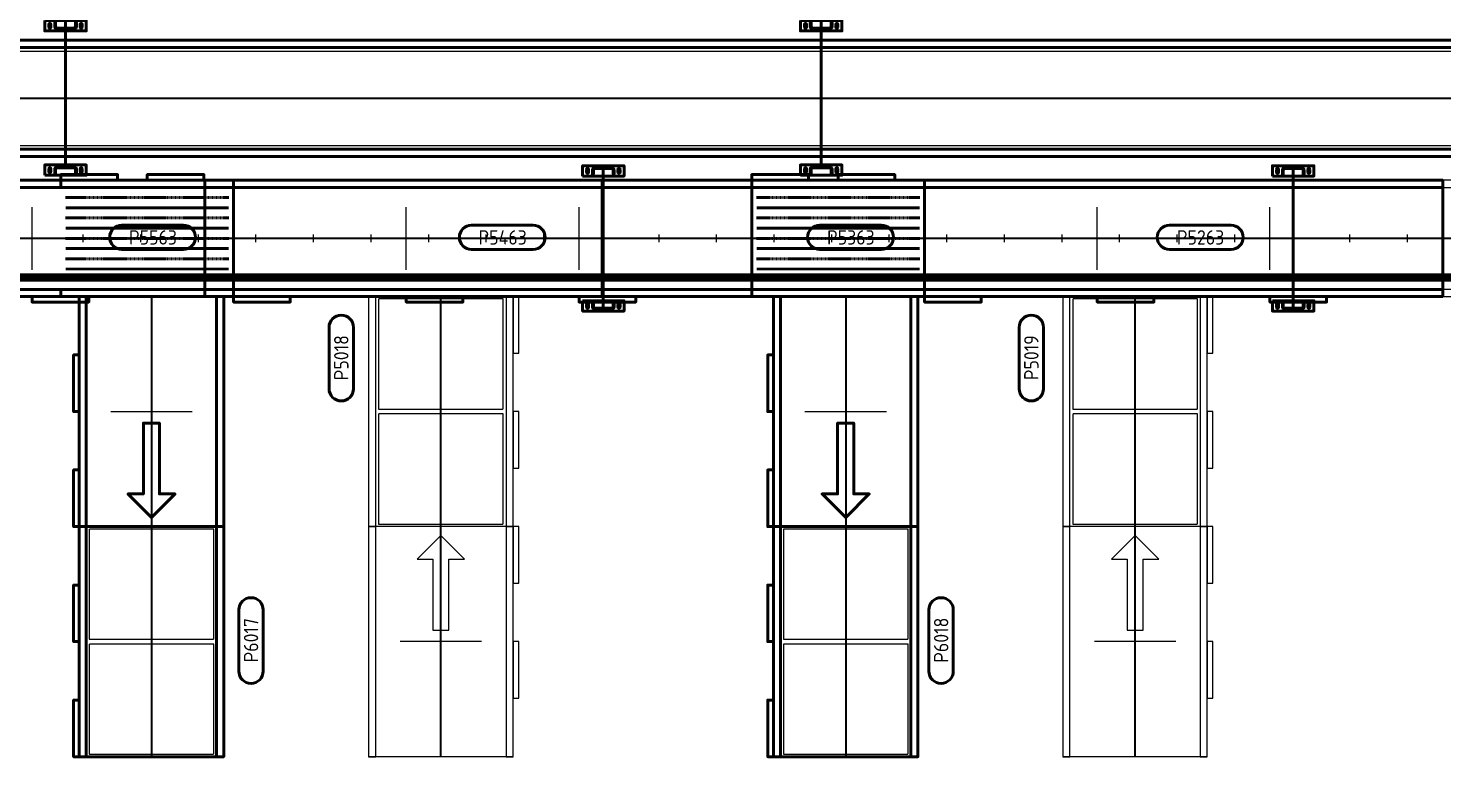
# Model space of a CAD drawing. Header units: millimetres. Extents: x 0 to 461941, y -159644 to 4828.
# Drawn here: x 207400 to 214888, y -42245 to -38386 of the extents above; entities that cross this region are included whole.
import ezdxf
from ezdxf.enums import TextEntityAlignment as Align

# ---------------------------------------------------------------- set-up
doc = ezdxf.new("R2010")
doc.units = ezdxf.units.MM
for name, pattern in [('Xref Conv Decant Empty Tote$0$AM_ISO02W050', [7.5, 6, -1.5]), ('Xref Conv Decant In$0$AM_ISO02W050', [7.5, 6, -1.5]), ('Xref Conv Decant In$0$AM_ISO08W050', [18, 12, -1.5, 3, -1.5]), ('Xref Conv Decant In$0$AM_ISO08W050x2', [9, 6, -0.75, 1.5, -0.75]), ('Xref Conv Decant In$0$CENTER', [7, 4, -1, 1, -1]), ('Xref Conv Decant Product Tote$0$AM_ISO02W050', [7.5, 6, -1.5])]:
    doc.linetypes.add(name, pattern=pattern)
for name, color, linetype in [('AM_BOR', 4, 'Continuous'), ('Xref Conv Decant Empty Tote$0$Conv - Empty Tote', 35, 'Continuous'), ('Xref Conv Decant Empty Tote$0$Conveyor Detail', 150, 'Continuous'), ('Xref Conv Decant Empty Tote$0$P_Number2', 4, 'Continuous'), ('Xref Conv Decant In$0$Conveyor Detail', 150, 'Continuous'), ('Xref Conv Decant In$0$P_Number1', 4, 'Continuous')]:
    doc.layers.add(name, color=color, linetype=linetype)
for name, color, linetype, lineweight in [('Xref Conv Decant Empty Tote$0$Cont 2.5', 7, 'Continuous', 50), ('Xref Conv Decant Empty Tote$0$Conveyor Centreline', 2, 'Continuous', 35), ('Xref Conv Decant Empty Tote$0$Hidden', 9, 'Xref Conv Decant Empty Tote$0$AM_ISO02W050', 25), ('Xref Conv Decant Empty Tote$0$Text', 40, 'Continuous', 35), ('Xref Conv Decant In$0$Center', 7, 'Xref Conv Decant In$0$AM_ISO08W050', 50), ('Xref Conv Decant In$0$Cont 2.5', 7, 'Continuous', 50), ('Xref Conv Decant In$0$Conv Decant In Out', 5, 'Continuous', 50), ('Xref Conv Decant In$0$Conveyor Centreline', 2, 'Continuous', 35), ('Xref Conv Decant In$0$Hidden', 9, 'Xref Conv Decant In$0$AM_ISO02W050', 25), ('Xref Conv Decant In$0$Text', 40, 'Continuous', 35), ('Xref Conv Decant Product Tote$0$Conv- Product decant', 3, 'Continuous', 50), ('Xref Conv Decant Product Tote$0$Conveyor Centreline', 2, 'Continuous', 35), ('Xref Conv Decant Product Tote$0$Hidden', 9, 'Xref Conv Decant Product Tote$0$AM_ISO02W050', 25)]:
    doc.layers.add(name, color=color, linetype=linetype, lineweight=lineweight)
doc.styles.add('Xref Conv Decant Empty Tote$0$STANDARD', font='ISOCP.SHX')
doc.styles.add('Xref Conv Decant In$0$STANDARD', font='ISOCP.SHX')

# ---------------------------------------------------------------- blocks, each defined once
blk = doc.blocks.new('*U154')
for p, q in [((-307.5, 21945.6), (307.5, 21945.6)), ((-307.5, 18288), (307.5, 18288))]:
    blk.add_line(p, q)
for points in [[(-307.5, 0), (-307.5, 43891.2), (-270, 43891.2), (-270, 0)], [(270, 0), (270, 43891.2), (307.5, 43891.2), (307.5, 0)]]:
    blk.add_lwpolyline(points, close=True)
at = {"layer": 'Xref Conv Decant Empty Tote$0$Conveyor Centreline'}
blk.add_lwpolyline([(0, 0), (0, 43891.2)], dxfattribs=at)
at = {"layer": 'Xref Conv Decant Empty Tote$0$Conveyor Detail', "const_width": 45}
blk.add_lwpolyline([(207.5, 0), (207.5, 43891.2)], dxfattribs=at)
at = {"layer": 'Xref Conv Decant Empty Tote$0$Hidden'}
for p, q in [((-20, 24688.8), (20, 24688.8)), ((-20, 24384), (20, 24384)), ((-20, 24079.2), (20, 24079.2)), ((-20, 23774.4), (20, 23774.4)), ((-20, 23469.6), (20, 23469.6)), ((-20, 23164.8), (20, 23164.8)), ((-20, 22860), (20, 22860)), ((-20, 22555.2), (20, 22555.2)), ((-20, 22250.4), (20, 22250.4)), ((-20, 21945.6), (20, 21945.6)), ((-20, 21640.8), (20, 21640.8)), ((-20, 21336), (20, 21336)), ((-20, 21031.2), (20, 21031.2)), ((-20, 20726.4), (20, 20726.4)), ((-20, 20421.6), (20, 20421.6)), ((-20, 20116.8), (20, 20116.8)), ((-20, 19812), (20, 19812)), ((-20, 19507.2), (20, 19507.2)), ((-20, 19202.4), (20, 19202.4)), ((-20, 18897.6), (20, 18897.6)), ((-20, 18592.8), (20, 18592.8)), ((-20, 18288), (20, 18288)), ((-20, 17983.2), (20, 17983.2)), ((-20, 17678.4), (20, 17678.4))]:
    blk.add_line(p, q, dxfattribs=at)
blk = doc.blocks.new('Xref Conv Decant Empty Tote$0$Pno2')
at = {"layer": 'Xref Conv Decant Empty Tote$0$Cont 2.5', "lineweight": 50}
blk.add_lwpolyline([(-6.47, 2.55), (6.32, 2.55, -1), (6.32, -2.54), (-6.47, -2.54, -1)], format="xyb", close=True, dxfattribs=at)
at = {"layer": 'Xref Conv Decant Empty Tote$0$Text', "color": 7, "style": 'Xref Conv Decant Empty Tote$0$STANDARD'}
blk.add_attdef('PNO', text='', height=3, dxfattribs=at).set_placement((0, 0), align=Align.MIDDLE)
blk = doc.blocks.new('*U166')
for p, q in [((0, -382.5), (0, 382.5)), ((1219.2, -382.5), (1219.2, 382.5))]:
    blk.add_line(p, q)
for points in [[(0, 345), (1219.2, 345), (1219.2, 382.5), (0, 382.5)], [(0, -382.5), (1219.2, -382.5), (1219.2, -345), (0, -345)], [(609.6, -382.5), (309.6, -382.5), (309.6, -412.5), (609.6, -412.5)], [(1219.2, -382.5), (919.2, -382.5), (919.2, -412.5), (1219.2, -412.5)]]:
    blk.add_lwpolyline(points, close=True)
at = {"layer": 'Xref Conv Decant Empty Tote$0$Conveyor Centreline'}
blk.add_lwpolyline([(0, 0), (1219.2, 0)], dxfattribs=at)
at = {"layer": 'Xref Conv Decant Empty Tote$0$Hidden'}
for points in [[(13.1, -330), (596.5, -330), (596.5, 330), (13.1, 330)], [(622.7, -330), (1206.1, -330), (1206.1, 330), (622.7, 330)]]:
    blk.add_lwpolyline(points, close=True, dxfattribs=at)
blk = doc.blocks.new('*U165')
for p, q in [((-1219.2, -382.5), (-1219.2, 382.5)), ((0, -382.5), (0, 382.5))]:
    blk.add_line(p, q)
for points in [[(0, 345), (-1219.2, 345), (-1219.2, 382.5), (0, 382.5)], [(0, -382.5), (-1219.2, -382.5), (-1219.2, -345), (0, -345)], [(-1219.2, -382.5), (-919.2, -382.5), (-919.2, -412.5), (-1219.2, -412.5)], [(-609.6, -382.5), (-309.6, -382.5), (-309.6, -412.5), (-609.6, -412.5)]]:
    blk.add_lwpolyline(points, close=True)
at = {"layer": 'Xref Conv Decant Empty Tote$0$Conveyor Centreline'}
blk.add_lwpolyline([(0, 0), (-1219.2, 0)], dxfattribs=at)
at = {"layer": 'Xref Conv Decant Empty Tote$0$Hidden'}
for p, q in [((-609.6, -215.5), (-609.6, 215.5)), ((0, -215.5), (0, 215.5))]:
    blk.add_line(p, q, dxfattribs=at)
blk = doc.blocks.new('*U145')
at = {"color": 0, "linetype": 'Continuous'}
blk.add_lwpolyline([(0, 0), (125, 125), (125, 42.5), (500, 42.5), (500, -42.5), (125, -42.5), (125, -125)], close=True, dxfattribs=at)
blk = doc.blocks.new('Xref Conv Decant Empty Tote')
at = {"layer": 'Xref Conv Decant Empty Tote$0$Conv - Empty Tote', "xscale": -1, "rotation": 90}
for name, p in [('*U154', (232378.2, -39499.1)), ('*U165', (209584.3, -42245)), ('*U165', (213259.2, -42245)), ('*U145', (209584.3, -41073.7)), ('*U145', (213259.2, -41073.7))]:
    blk.add_blockref(name, p, dxfattribs=at)
at = {"layer": 'Xref Conv Decant Empty Tote$0$Conv - Empty Tote', "rotation": 90}
for p in [(209584.3, -41025.8), (213259.2, -41025.8)]:
    blk.add_blockref('*U166', p, dxfattribs=at)
at = {"layer": 'Xref Conv Decant Empty Tote$0$P_Number2', "xscale": 25.4, "yscale": 25.4, "zscale": 25.4, "rotation": 90}
for p, values in [((209057.2, -40131.2), {'PNO': 'P5018'}), ((212710.2, -40131.2), {'PNO': 'P5019'})]:
    blk.add_blockref('Xref Conv Decant Empty Tote$0$Pno2', p, dxfattribs=at).add_auto_attribs(values)
blk = doc.blocks.new('*U300')
for points in [[(0, 307.5), (27043.3, 307.5), (27043.3, 270), (0, 270)], [(0, -270), (27043.3, -270), (27043.3, -307.5), (0, -307.5)]]:
    blk.add_lwpolyline(points, close=True)
at = {"layer": 'Xref Conv Decant Product Tote$0$Conveyor Centreline'}
blk.add_lwpolyline([(0, 0), (27043.3, 0)], dxfattribs=at)
at = {"layer": 'Xref Conv Decant Product Tote$0$Hidden'}
for p, q in [((17.5, 250), (27025.8, 250)), ((17.5, -250), (27025.8, -250))]:
    blk.add_line(p, q, dxfattribs=at)
blk = doc.blocks.new('Xref Conv Decant Product Tote$0$SLOT BPLATE')
blk.add_lwpolyline([(-5.5, -7, 1), (5.5, -7), (5.5, 7, 1), (-5.5, 7)], format="xyb", close=True)
blk = doc.blocks.new('Xref Conv Decant Product Tote$0$BASE PLATE - TV')
blk.add_lwpolyline([(-110, 42.5), (110, 42.5), (110, -12.5), (-110, -12.5)], close=True)
blk.add_blockref('Xref Conv Decant Product Tote$0$SLOT BPLATE', (-83, 15))
at = {"xscale": -1}
blk.add_blockref('Xref Conv Decant Product Tote$0$SLOT BPLATE', (83, 15), dxfattribs=at)
blk = doc.blocks.new('Xref Conv Decant Product Tote$0$CHANNEL 115W- TV')
blk.add_lwpolyline([(57.5, 12.5, -0.414214), (45, 0), (-45, 0, -0.414214), (-57.5, 12.5), (-57.5, 35), (-52.5, 35), (-52.5, 12.5, 0.414214), (-45, 5), (45, 5, 0.414214), (52.5, 12.5), (52.5, 35), (57.5, 35)], format="xyb", close=True)
at = {"layer": 'Xref Conv Decant Product Tote$0$Hidden'}
for p, q in [((-27.5, 5), (-27.5, 0)), ((27.5, 5), (27.5, 0))]:
    blk.add_line(p, q, dxfattribs=at)
blk = doc.blocks.new('Xref Conv Decant Product Tote$0$STAND WMNT - TV')
for name, p in [('Xref Conv Decant Product Tote$0$BASE PLATE - TV', (0, 2.5)), ('Xref Conv Decant Product Tote$0$CHANNEL 115W- TV', (0, 0))]:
    blk.add_blockref(name, p)
blk = doc.blocks.new('*U382')
blk.add_line((5, 0), (745, 0))
at = {"rotation": 270}
blk.add_blockref('Xref Conv Decant Product Tote$0$STAND WMNT - TV', (0, 0), dxfattribs=at)
at = {"xscale": -1, "rotation": 90}
blk.add_blockref('Xref Conv Decant Product Tote$0$STAND WMNT - TV', (750, 0), dxfattribs=at)
blk = doc.blocks.new('Xref Conv Decant Product Tote$0$A$C3C53791A')
blk.add_line((110, 775), (110, 45))
at = {"rotation": 90}
blk.add_blockref('*U382', (110, 775), dxfattribs=at)
at = {"xscale": -1, "rotation": 180}
blk.add_blockref('Xref Conv Decant Product Tote$0$STAND WMNT - TV', (110, 45), dxfattribs=at)
blk = doc.blocks.new('Xref Conv Decant Product Tote')
at = {"layer": 'Xref Conv Decant Product Tote$0$Conv- Product decant'}
for name, p in [('Xref Conv Decant Product Tote$0$A$C3C53791A', (207487.5, -39165.1)), ('Xref Conv Decant Product Tote$0$A$C3C53791A', (211487.5, -39165.1)), ('*U300', (194710.8, -38757.1))]:
    blk.add_blockref(name, p, dxfattribs=at)
blk = doc.blocks.new('*U424')
at = {"linetype": 'Xref Conv Decant In$0$CENTER'}
for p, q in [((-216, 25.4), (-216, 889)), ((-108, 25.4), (-108, 889)), ((0, 25.4), (0, 889)), ((108, 25.4), (108, 889)), ((216, 25.4), (216, 889))]:
    blk.add_line(p, q, dxfattribs=at)
for points in [[(-307.5, 914.4), (-307.5, 614.4), (-337.5, 614.4), (-337.5, 914.4)], [(-307.5, 0), (-307.5, 914.4), (-270, 914.4), (-270, 0)], [(307.5, 0), (307.5, 914.4), (270, 914.4), (270, 0)], [(-307.5, 457.2), (-307.5, 157.2), (-337.5, 157.2), (-337.5, 457.2)]]:
    blk.add_lwpolyline(points, close=True)
at = {"layer": 'Xref Conv Decant In$0$Conveyor Centreline', "linetype": 'Xref Conv Decant In$0$CENTER'}
blk.add_line((0, 0), (0, 914.4), dxfattribs=at)
at = {"layer": 'Xref Conv Decant In$0$Conveyor Detail', "const_width": 15}
for points in [[(-162, 889), (-162, 25.4)], [(-54, 889), (-54, 25.4)], [(54, 889), (54, 25.4)], [(162, 889), (162, 25.4)]]:
    blk.add_lwpolyline(points, dxfattribs=at)
blk = doc.blocks.new('*U428')
for p, q in [((-2743.2, -307.5), (-2743.2, 307.5)), ((0, -307.5), (0, 307.5))]:
    blk.add_line(p, q)
for points in [[(0, 270), (-2743.2, 270), (-2743.2, 307.5), (0, 307.5)], [(0, -307.5), (-2743.2, -307.5), (-2743.2, -270), (0, -270)], [(-2743.2, -307.5), (-2443.2, -307.5), (-2443.2, -337.5), (-2743.2, -337.5)], [(-1828.8, -307.5), (-1528.8, -307.5), (-1528.8, -337.5), (-1828.8, -337.5)], [(-914.4, -307.5), (-614.4, -307.5), (-614.4, -337.5), (-914.4, -337.5)]]:
    blk.add_lwpolyline(points, close=True)
at = {"layer": 'Xref Conv Decant In$0$Conveyor Centreline'}
blk.add_lwpolyline([(0, 0), (-2743.2, 0)], dxfattribs=at)
at = {"layer": 'Xref Conv Decant In$0$Hidden'}
for p, q in [((-1828.8, -166), (-1828.8, 166)), ((-914.4, -166), (-914.4, 166)), ((0, -166), (0, 166))]:
    blk.add_line(p, q, dxfattribs=at)
blk = doc.blocks.new('*U442')
for p, q in [((-3657.6, -307.5), (-3657.6, 307.5)), ((-3657.6, -307.5), (-3657.6, 307.5)), ((0, -307.5), (0, 307.5))]:
    blk.add_line(p, q)
for points in [[(0, 270), (-3657.6, 270), (-3657.6, 307.5), (0, 307.5)], [(0, -307.5), (-3657.6, -307.5), (-3657.6, -270), (0, -270)], [(-3657.6, -307.5), (-3357.6, -307.5), (-3357.6, -337.5), (-3657.6, -337.5)], [(-2743.2, -307.5), (-2443.2, -307.5), (-2443.2, -337.5), (-2743.2, -337.5)], [(-1828.8, -307.5), (-1528.8, -307.5), (-1528.8, -337.5), (-1828.8, -337.5)], [(-914.4, -307.5), (-614.4, -307.5), (-614.4, -337.5), (-914.4, -337.5)]]:
    blk.add_lwpolyline(points, close=True)
at = {"layer": 'Xref Conv Decant In$0$Conveyor Centreline'}
blk.add_lwpolyline([(0, 0), (-3657.6, 0)], dxfattribs=at)
at = {"layer": 'Xref Conv Decant In$0$Hidden'}
for p, q in [((-2743.2, -166), (-2743.2, 166)), ((-1828.8, -166), (-1828.8, 166)), ((-914.4, -166), (-914.4, 166)), ((0, -166), (0, 166))]:
    blk.add_line(p, q, dxfattribs=at)
blk = doc.blocks.new('Xref Conv Decant In$0$Pno2')
at = {"layer": 'Xref Conv Decant In$0$Cont 2.5', "lineweight": 50}
blk.add_lwpolyline([(-6.47, 2.55), (6.32, 2.55, -1), (6.32, -2.54), (-6.47, -2.54, -1)], format="xyb", close=True, dxfattribs=at)
at = {"layer": 'Xref Conv Decant In$0$Text', "color": 7, "style": 'Xref Conv Decant In$0$STANDARD'}
blk.add_attdef('PNO', text='', height=3, dxfattribs=at).set_placement((0, 0), align=Align.MIDDLE)
blk = doc.blocks.new('*U437')
for p, q in [((0, -382.5), (0, 382.5)), ((1219.2, -382.5), (1219.2, 382.5))]:
    blk.add_line(p, q)
for points in [[(0, 345), (1219.2, 345), (1219.2, 382.5), (0, 382.5)], [(0, -382.5), (1219.2, -382.5), (1219.2, -345), (0, -345)], [(609.6, -382.5), (309.6, -382.5), (309.6, -412.5), (609.6, -412.5)], [(1219.2, -382.5), (919.2, -382.5), (919.2, -412.5), (1219.2, -412.5)]]:
    blk.add_lwpolyline(points, close=True)
at = {"layer": 'Xref Conv Decant In$0$Conveyor Centreline'}
blk.add_lwpolyline([(0, 0), (1219.2, 0)], dxfattribs=at)
at = {"layer": 'Xref Conv Decant In$0$Hidden'}
for points in [[(13.1, -330), (596.5, -330), (596.5, 330), (13.1, 330)], [(622.7, -330), (1206.1, -330), (1206.1, 330), (622.7, 330)]]:
    blk.add_lwpolyline(points, close=True, dxfattribs=at)
blk = doc.blocks.new('*U423')
for p, q in [((-1219.2, -382.5), (-1219.2, 382.5)), ((0, -382.5), (0, 382.5))]:
    blk.add_line(p, q)
for points in [[(0, 345), (-1219.2, 345), (-1219.2, 382.5), (0, 382.5)], [(0, -382.5), (-1219.2, -382.5), (-1219.2, -345), (0, -345)], [(-1219.2, -382.5), (-919.2, -382.5), (-919.2, -412.5), (-1219.2, -412.5)], [(-609.6, -382.5), (-309.6, -382.5), (-309.6, -412.5), (-609.6, -412.5)]]:
    blk.add_lwpolyline(points, close=True)
at = {"layer": 'Xref Conv Decant In$0$Conveyor Centreline'}
blk.add_lwpolyline([(0, 0), (-1219.2, 0)], dxfattribs=at)
at = {"layer": 'Xref Conv Decant In$0$Hidden'}
for p, q in [((-609.6, -215.5), (-609.6, 215.5)), ((0, -215.5), (0, 215.5))]:
    blk.add_line(p, q, dxfattribs=at)
blk = doc.blocks.new('*U421')
at = {"color": 0, "linetype": 'Continuous'}
blk.add_lwpolyline([(0, 0), (125, 125), (125, 42.5), (500, 42.5), (500, -42.5), (125, -42.5), (125, -125)], close=True, dxfattribs=at)
blk = doc.blocks.new('Xref Conv Decant In$0$SLOT BPLATE')
blk.add_lwpolyline([(-5.5, -7, 1), (5.5, -7), (5.5, 7, 1), (-5.5, 7)], format="xyb", close=True)
at = {"layer": 'Xref Conv Decant In$0$Center', "linetype": 'Xref Conv Decant In$0$AM_ISO08W050x2', "lineweight": 50}
blk.add_line((-10, 0), (10, 0), dxfattribs=at)
at = {"layer": 'Xref Conv Decant In$0$Center', "lineweight": 50}
blk.add_line((0, 15.5), (0, -15.5), dxfattribs=at)
blk = doc.blocks.new('Xref Conv Decant In$0$BASE PLATE - TV')
blk.add_lwpolyline([(-110, 42.5), (110, 42.5), (110, -12.5), (-110, -12.5)], close=True)
blk.add_blockref('Xref Conv Decant In$0$SLOT BPLATE', (-83, 15))
at = {"xscale": -1}
blk.add_blockref('Xref Conv Decant In$0$SLOT BPLATE', (83, 15), dxfattribs=at)
blk = doc.blocks.new('Xref Conv Decant In$0$CHANNEL 115W- TV')
blk.add_lwpolyline([(57.5, 12.5, -0.414214), (45, 0), (-45, 0, -0.414214), (-57.5, 12.5), (-57.5, 35), (-52.5, 35), (-52.5, 12.5, 0.414214), (-45, 5), (45, 5, 0.414214), (52.5, 12.5), (52.5, 35), (57.5, 35)], format="xyb", close=True)
at = {"layer": 'Xref Conv Decant In$0$Center', "linetype": 'Xref Conv Decant In$0$AM_ISO08W050x2', "lineweight": 50}
blk.add_line((0, 8), (0, -3), dxfattribs=at)
at = {"layer": 'Xref Conv Decant In$0$Hidden'}
for p, q in [((-27.5, 5), (-27.5, 0)), ((27.5, 5), (27.5, 0))]:
    blk.add_line(p, q, dxfattribs=at)
blk = doc.blocks.new('Xref Conv Decant In$0$STAND WMNT - TV')
for name, p in [('Xref Conv Decant In$0$BASE PLATE - TV', (0, 2.5)), ('Xref Conv Decant In$0$CHANNEL 115W- TV', (0, 0))]:
    blk.add_blockref(name, p)
blk = doc.blocks.new('*U474')
blk.add_line((5, 0), (745, 0))
at = {"rotation": 270}
blk.add_blockref('Xref Conv Decant In$0$STAND WMNT - TV', (0, 0), dxfattribs=at)
at = {"xscale": -1, "rotation": 90}
blk.add_blockref('Xref Conv Decant In$0$STAND WMNT - TV', (750, 0), dxfattribs=at)
blk = doc.blocks.new('Xref Conv Decant In')
at = {"layer": 'Xref Conv Decant In$0$Conv Decant In Out'}
for name, p, rotation in [('*U474', (210444.2, -39874.1), 90), ('*U474', (214096.4, -39874.1), 90), ('*U437', (208052.3, -41025.8), 270), ('*U437', (211727.3, -41025.8), 270)]:
    blk.add_blockref(name, p, dxfattribs=dict(at, rotation=rotation))
for name, p in [('*U442', (208334.9, -39499.1)), ('*U428', (211230.2, -39499.1)), ('*U428', (214887.8, -39499.1))]:
    blk.add_blockref(name, p, dxfattribs=at)
at = {"layer": 'Xref Conv Decant In$0$Conv Decant In Out', "xscale": -1}
for name, p, rotation in [('*U424', (208487, -39499.1), 90), ('*U424', (212144.6, -39499.1), 90), ('*U423', (208052.3, -39806.6), 270), ('*U423', (211727.3, -39806.6), 270), ('*U421', (208052.3, -40977.9), 270), ('*U421', (211727.3, -40977.9), 270)]:
    blk.add_blockref(name, p, dxfattribs=dict(at, rotation=rotation))
at = {"layer": 'Xref Conv Decant In$0$P_Number1', "xscale": 25.4, "yscale": 25.4, "zscale": 25.4}
for p, values in [((208060.5, -39493.9), {'PNO': 'P5563'}), ((209911.5, -39493.9), {'PNO': 'P5463'}), ((211754.9, -39493.9), {'PNO': 'P5363'}), ((213606, -39493.9), {'PNO': 'P5263'})]:
    blk.add_blockref('Xref Conv Decant In$0$Pno2', p, dxfattribs=at).add_auto_attribs(values)
at = {"layer": 'Xref Conv Decant In$0$P_Number1', "xscale": 25.4, "yscale": 25.4, "zscale": 25.4, "rotation": 90}
for p, values in [((208579.6, -41627.6), {'PNO': 'P6017'}), ((212232.6, -41627.6), {'PNO': 'P6018'})]:
    blk.add_blockref('Xref Conv Decant In$0$Pno2', p, dxfattribs=at).add_auto_attribs(values)

msp = doc.modelspace()

# ---------------------------------------------------------------- block references
for name in ['Xref Conv Decant Empty Tote', 'Xref Conv Decant Product Tote']:
    msp.add_blockref(name, (0, 0))
at = {"layer": 'AM_BOR'}
for name in ['Xref Conv Decant Product Tote', 'Xref Conv Decant In']:
    msp.add_blockref(name, (0, 0), dxfattribs=at)

doc.saveas('drawing.dxf')
